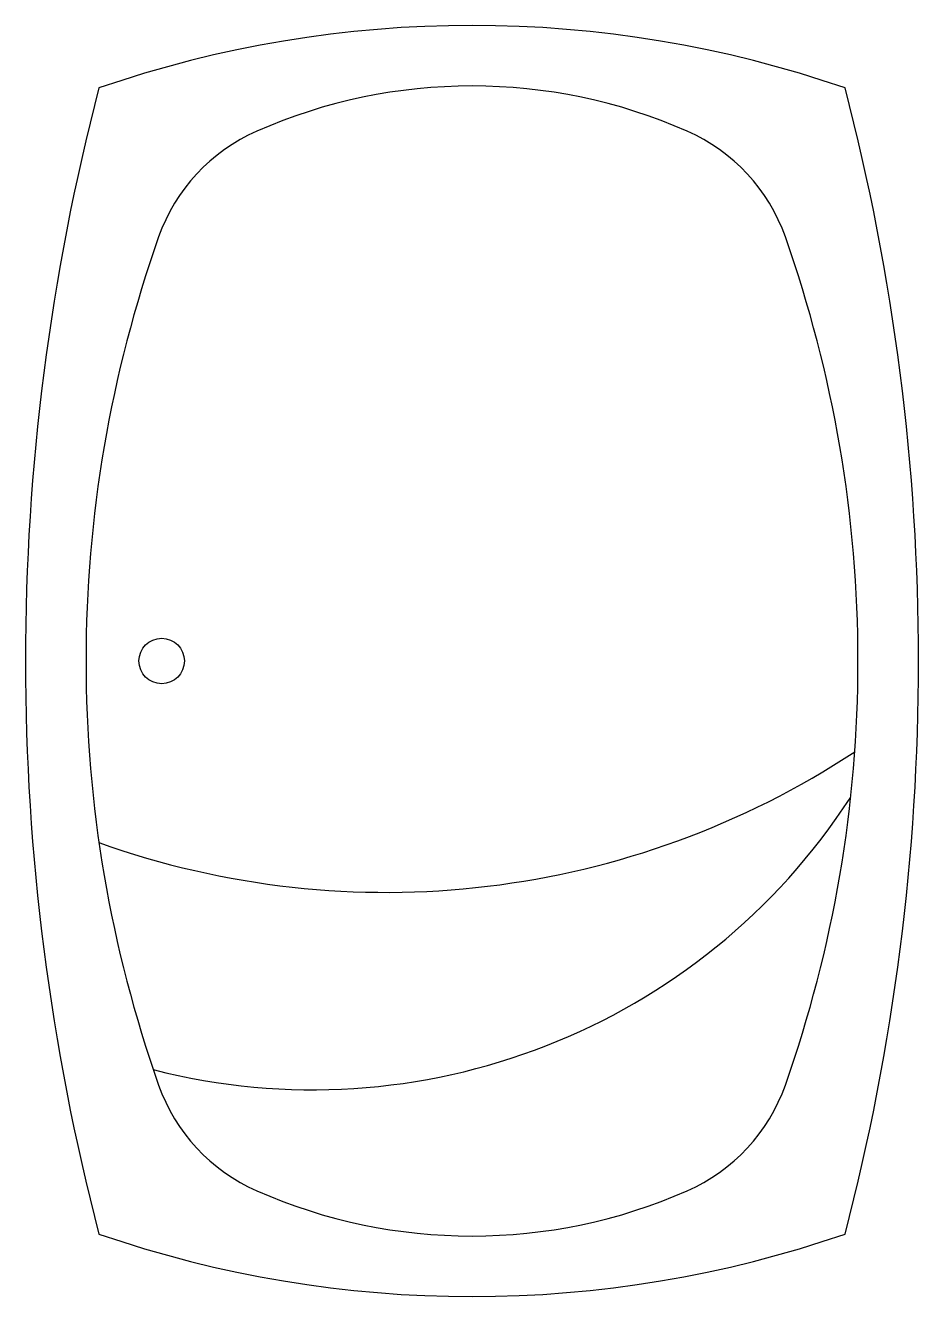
# Model space of a CAD drawing. Extents: x -0.75 to 0.75, y 0 to 2.13.
import ezdxf

# ---------------------------------------------------------------- set-up
doc = ezdxf.new("R2010")
doc.units = 0
doc.header["$LTSCALE"] = 0.5
doc.layers.get('0').update_dxf_attribs({"linetype": 'CONTINUOUS'})

msp = doc.modelspace()

# ---------------------------------------------------------------- linework, layer by layer
for points in [[(0.6259, 0.105, 0.1283), (0.6259, 2.0286, 0.167735), (-0.6259, 2.0286, 0.1283), (-0.6259, 0.105, 0.167735)], [(0.5258, 1.7785, 0.207228), (0.3611, 1.9561, 0.210155), (-0.3611, 1.9561, 0.207228), (-0.5258, 1.7785, 0.17123), (-0.5258, 0.3551, 0.207228), (-0.3611, 0.1775, 0.210155), (0.3611, 0.1775, 0.207228), (0.5258, 0.3551, 0.17123)]]:
    msp.add_lwpolyline(points, format="xyb", close=True)
msp.add_circle((-0.5207, 1.0668), 0.0381)
for centre, radius, start, end in [((-0.1444, 2.1081), 1.4296, 250.3191, 303.3864), ((-0.2674, 1.4228), 1.0756, 255.6054, 327.0747)]:
    msp.add_arc(centre, radius, start, end)

doc.saveas('drawing.dxf')
